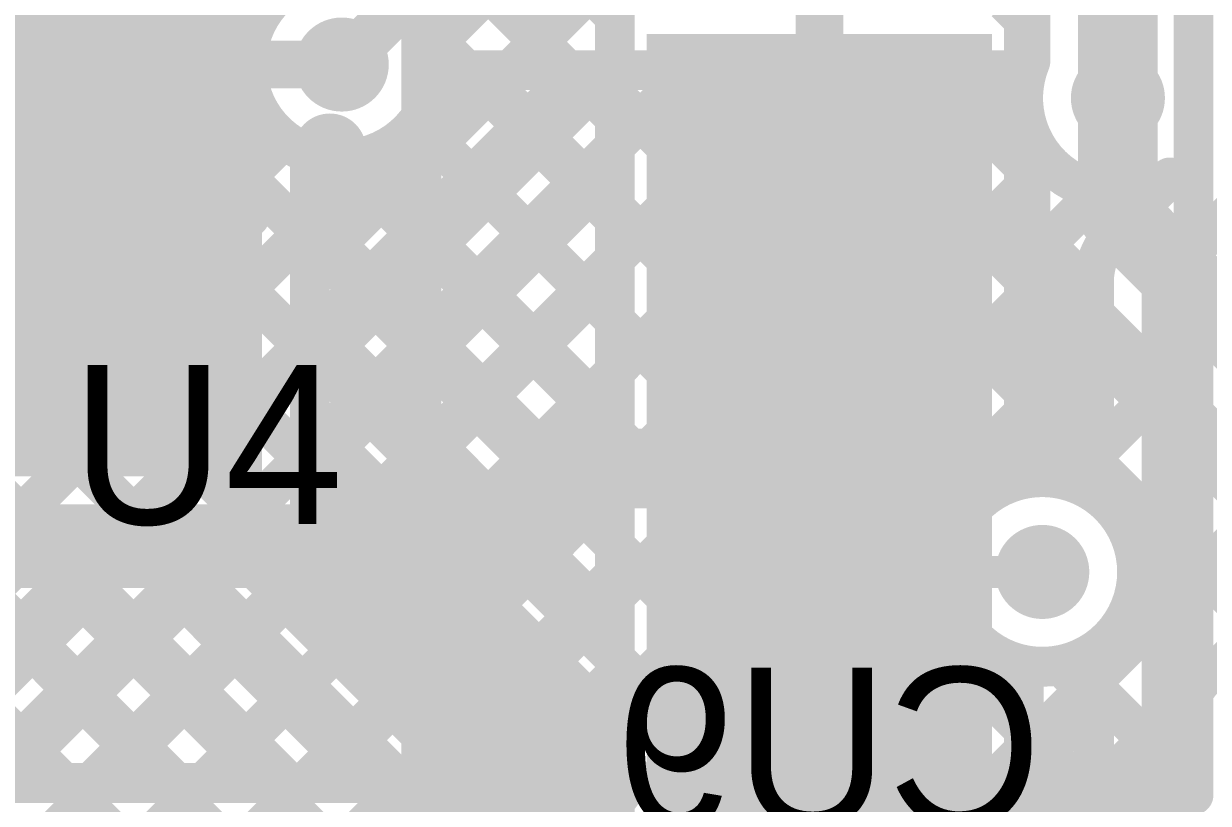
# Model space of a CAD drawing. Header units: millimetres. Extents: x 0.79 to 4.38, y 0.99 to 3.94.
# Drawn here: x 3.0271 to 3.3247, y 2.0489 to 2.2447 of the extents above; entities that cross this region are included whole.
import ezdxf

# ---------------------------------------------------------------- set-up
doc = ezdxf.new("R2010")
doc.units = ezdxf.units.MM
doc.header["$MEASUREMENT"] = 0
for name, color, linetype in [('BottomLayer', 5, 'Continuous'), ('BottomOverlay', 54, 'Continuous'), ('BottomPaste', 16, 'Continuous'), ('BottomSolder', 6, 'Continuous'), ('MultiLayer', 9, 'Continuous'), ('TopLayer', 1, 'Continuous'), ('TopOverlay', 2, 'Continuous'), ('TopPaste', 8, 'Continuous'), ('TopSolder', 216, 'Continuous'), ('ViaHoleLayer', 16, 'Continuous')]:
    doc.layers.add(name, color=color, linetype=linetype)

# ---------------------------------------------------------------- blocks, each defined once
blk = doc.blocks.new('49MD_8_000_20_20_20_A_45')
at = {"layer": 'TopLayer'}
blk.add_solid([(-0.285433, -0.0393701), (-0.0688976, -0.0393701), (-0.285433, 0.0393701), (-0.0688976, 0.0393701)], dxfattribs=at)
at = {"layer": 'TopOverlay', "const_width": 0.01}
for points in [[(-0.256, 0.1), (-0.256, 0.05)], [(-0.256, 0.1), (0.252, 0.1)], [(-0.256, -0.05), (-0.256, -0.094)], [(-0.256, -0.094), (0.252, -0.094)]]:
    blk.add_lwpolyline(points, dxfattribs=at)
at = {"layer": 'TopOverlay', "const_width": 0.005}
for points in [[(-0.2585, 0.1, 1), (-0.2535, 0.1, 1)], [(-0.2585, 0.1, 1), (-0.2535, 0.1, 1)], [(-0.2585, 0.05, 1), (-0.2535, 0.05, 1)], [(-0.2585, -0.05, 1), (-0.2535, -0.05, 1)], [(-0.2585, -0.094, 1), (-0.2535, -0.094, 1)], [(-0.2585, -0.094, 1), (-0.2535, -0.094, 1)]]:
    blk.add_lwpolyline(points, format="xyb", close=True, dxfattribs=at)
at = {"layer": 'TopPaste'}
blk.add_solid([(-0.285433, -0.0393701), (-0.0688976, -0.0393701), (-0.285433, 0.0393701), (-0.0688976, 0.0393701)], dxfattribs=at)
at = {"layer": 'TopSolder'}
blk.add_solid([(-0.289433, -0.0433701), (-0.0648976, -0.0433701), (-0.289433, 0.0433701), (-0.0648976, 0.0433701)], dxfattribs=at)
blk = doc.blocks.new('C___0201_B_73')
at = {"layer": 'BottomLayer'}
for points in [[(-0.0183069, -0.0072834), (-0.0076771, -0.0072834), (-0.0183069, 0.0072834), (-0.0076771, 0.0072834)], [(0.0076773, -0.0072834), (0.0183071, -0.0072834), (0.0076773, 0.0072834), (0.0183071, 0.0072834)]]:
    blk.add_solid(points, dxfattribs=at)
at = {"layer": 'BottomOverlay', "const_width": 0.01}
for points in [[(-0.025, -0.014), (-0.025, 0.014)], [(0.025, 0.014), (-0.025, 0.014)], [(0.025, -0.014), (0.025, 0.014)], [(0.025, -0.014), (-0.025, -0.014)]]:
    blk.add_lwpolyline(points, dxfattribs=at)
at = {"layer": 'BottomOverlay', "const_width": 0.005}
for points in [[(-0.0275, 0.014, 1), (-0.0225, 0.014, 1)], [(-0.0275, 0.014, 1), (-0.0225, 0.014, 1)], [(0.0225, 0.014, 1), (0.0275, 0.014, 1)], [(0.0225, 0.014, 1), (0.0275, 0.014, 1)], [(-0.0275, -0.014, 1), (-0.0225, -0.014, 1)], [(-0.0275, -0.014, 1), (-0.0225, -0.014, 1)], [(0.0225, -0.014, 1), (0.0275, -0.014, 1)], [(0.0225, -0.014, 1), (0.0275, -0.014, 1)]]:
    blk.add_lwpolyline(points, format="xyb", close=True, dxfattribs=at)
at = {"layer": 'BottomPaste'}
for points in [[(-0.0183069, -0.0072834), (-0.0076771, -0.0072834), (-0.0183069, 0.0072834), (-0.0076771, 0.0072834)], [(0.0076773, -0.0072834), (0.0183071, -0.0072834), (0.0076773, 0.0072834), (0.0183071, 0.0072834)]]:
    blk.add_solid(points, dxfattribs=at)
at = {"layer": 'BottomSolder'}
for points in [[(-0.0223069, -0.0112834), (-0.0036771, -0.0112834), (-0.0223069, 0.0112834), (-0.0036771, 0.0112834)], [(0.0036773, -0.0112834), (0.0223071, -0.0112834), (0.0036773, 0.0112834), (0.0223071, 0.0112834)]]:
    blk.add_solid(points, dxfattribs=at)
blk = doc.blocks.new('C__0603_B_77')
at = {"layer": 'BottomLayer'}
for points in [[(-0.045, 0.0175), (-0.045, -0.0175), (-0.015, 0.0175), (-0.015, -0.0175)], [(0.015, 0.0175), (0.015, -0.0175), (0.045, 0.0175), (0.045, -0.0175)]]:
    blk.add_solid(points, dxfattribs=at)
at = {"layer": 'BottomOverlay', "const_width": 0.01}
for points in [[(0.052, 0.024), (-0.052, 0.024)], [(-0.052, -0.024), (-0.052, 0.024)], [(0.052, -0.024), (0.052, 0.024)], [(0.052, -0.024), (-0.052, -0.024)]]:
    blk.add_lwpolyline(points, dxfattribs=at)
at = {"layer": 'BottomOverlay', "const_width": 0.005}
for points in [[(-0.0545, 0.024, 1), (-0.0495, 0.024, 1)], [(-0.0545, 0.024, 1), (-0.0495, 0.024, 1)], [(0.0495, 0.024, 1), (0.0545, 0.024, 1)], [(0.0495, 0.024, 1), (0.0545, 0.024, 1)], [(-0.0545, -0.024, 1), (-0.0495, -0.024, 1)], [(-0.0545, -0.024, 1), (-0.0495, -0.024, 1)], [(0.0495, -0.024, 1), (0.0545, -0.024, 1)], [(0.0495, -0.024, 1), (0.0545, -0.024, 1)]]:
    blk.add_lwpolyline(points, format="xyb", close=True, dxfattribs=at)
at = {"layer": 'BottomPaste'}
for points in [[(-0.045, 0.0175), (-0.045, -0.0175), (-0.015, 0.0175), (-0.015, -0.0175)], [(0.015, 0.0175), (0.015, -0.0175), (0.045, 0.0175), (0.045, -0.0175)]]:
    blk.add_solid(points, dxfattribs=at)
at = {"layer": 'BottomSolder'}
for points in [[(-0.049, 0.0215), (-0.049, -0.0215), (-0.011, 0.0215), (-0.011, -0.0215)], [(0.011, 0.0215), (0.011, -0.0215), (0.049, 0.0215), (0.049, -0.0215)]]:
    blk.add_solid(points, dxfattribs=at)
blk = doc.blocks.new('C__0402_B_78')
at = {"layer": 'BottomLayer'}
for points in [[(-0.0275, 0.0125), (-0.0275, -0.0125), (-0.0095, 0.0125), (-0.0095, -0.0125)], [(0.0095, 0.0125), (0.0095, -0.0125), (0.0275, 0.0125), (0.0275, -0.0125)]]:
    blk.add_solid(points, dxfattribs=at)
at = {"layer": 'BottomOverlay', "const_width": 0.01}
for points in [[(-0.034, 0.019), (-0.034, -0.0185)], [(-0.034, 0.019), (0.034, 0.019)], [(0.034, 0.019), (0.034, -0.0185)], [(-0.034, -0.0185), (0.034, -0.0185)]]:
    blk.add_lwpolyline(points, dxfattribs=at)
at = {"layer": 'BottomOverlay', "const_width": 0.005}
for points in [[(-0.0365, 0.019, 1), (-0.0315, 0.019, 1)], [(-0.0365, 0.019, 1), (-0.0315, 0.019, 1)], [(0.0315, 0.019, 1), (0.0365, 0.019, 1)], [(0.0315, 0.019, 1), (0.0365, 0.019, 1)], [(-0.0365, -0.0185, 1), (-0.0315, -0.0185, 1)], [(-0.0365, -0.0185, 1), (-0.0315, -0.0185, 1)], [(0.0315, -0.0185, 1), (0.0365, -0.0185, 1)], [(0.0315, -0.0185, 1), (0.0365, -0.0185, 1)]]:
    blk.add_lwpolyline(points, format="xyb", close=True, dxfattribs=at)
at = {"layer": 'BottomPaste'}
for points in [[(-0.0275, 0.0125), (-0.0275, -0.0125), (-0.0095, 0.0125), (-0.0095, -0.0125)], [(0.0095, 0.0125), (0.0095, -0.0125), (0.0275, 0.0125), (0.0275, -0.0125)]]:
    blk.add_solid(points, dxfattribs=at)
at = {"layer": 'BottomSolder'}
for points in [[(-0.0315, 0.0165), (-0.0315, -0.0165), (-0.0055, 0.0165), (-0.0055, -0.0165)], [(0.0055, 0.0165), (0.0055, -0.0165), (0.0315, 0.0165), (0.0315, -0.0165)]]:
    blk.add_solid(points, dxfattribs=at)
blk = doc.blocks.new('STM32F070CBT6TR_258')
at = {"layer": 'TopLayer'}
for points in [[(-0.1397638, 0.1023622), (-0.1397638, 0.1141732), (-0.1909448, 0.1023622), (-0.1909448, 0.1141732)], [(-0.1397638, 0.0826772), (-0.1397638, 0.0944882), (-0.1909448, 0.0826772), (-0.1909448, 0.0944882)]]:
    blk.add_solid(points, dxfattribs=at)
at = {"layer": 'TopOverlay', "const_width": 0.01}
blk.add_lwpolyline([(-0.1250001, 0.1649999), (-0.1650001, 0.1249999)], dxfattribs=at)
at = {"layer": 'TopOverlay'}
for points, const_width in [([(-0.1675001, 0.1249999, 1), (-0.1625001, 0.1249999, 1)], 0.005), ([(-0.205877, 0.1099999, 1), (-0.2141232, 0.1099999, 1)], 0.01), ([(-0.2166232, 0.1099999, 1), (-0.2116232, 0.1099999, 1)], 0.005), ([(-0.208377, 0.1099999, 1), (-0.203377, 0.1099999, 1)], 0.005)]:
    blk.add_lwpolyline(points, format="xyb", close=True, dxfattribs=dict(at, const_width=const_width))
at = {"layer": 'TopPaste'}
for points in [[(-0.1397638, 0.1023622), (-0.1397638, 0.1141732), (-0.1909448, 0.1023622), (-0.1909448, 0.1141732)], [(-0.1397638, 0.0826772), (-0.1397638, 0.0944882), (-0.1909448, 0.0826772), (-0.1909448, 0.0944882)]]:
    blk.add_solid(points, dxfattribs=at)
at = {"layer": 'TopSolder'}
for points in [[(-0.1357638, 0.0983622), (-0.1357638, 0.1181732), (-0.1949448, 0.0983622), (-0.1949448, 0.1181732)], [(-0.1357638, 0.0786772), (-0.1357638, 0.0984882), (-0.1949448, 0.0786772), (-0.1949448, 0.0984882)], [(-0.1357638, 0.0589921), (-0.1357638, 0.0788031), (-0.1949448, 0.0589921), (-0.1949448, 0.0788031)]]:
    blk.add_solid(points, dxfattribs=at)

msp = doc.modelspace()

# ---------------------------------------------------------------- linework, layer by layer
at = {"layer": 'BottomLayer'}
for points, const_width in [([(2.8705221, 2.41864), (3.0501621, 2.239)], 0.01), ([(2.9005916, 2.4168548), (3.079344, 2.2381024)], 0.01), ([(3.0335, 2.2415396), (3.093, 2.3010396)], 0.01), ([(3.0591617, 2.238917), (3.1012645, 2.2810198)], 0.01), ([(3.107, 2.2344173), (3.1235827, 2.251)], 0.012), ([(3.0335, 2.239), (3.0335, 2.25)], 0.01), ([(3.0335, 2.239), (3.0572519, 2.239)], 0.01), ([(3.0634719, 2.2381024), (3.0834759, 2.2381024)], 0.01), ([(3.079344, 2.2381024), (3.0831895, 2.2342569)], 0.01), ([(3.0004188, 2.0670369), (3.1663819, 2.233)], 0.01), ([(3.0156662, 2.054), (3.1946662, 2.233)], 0.01), ([(3.0439505, 2.054), (3.2229505, 2.233)], 0.01), ([(3.0722348, 2.054), (3.2512348, 2.233)], 0.01), ([(3.1005191, 2.054), (3.2791232, 2.2326041)], 0.01), ([(3.1276366, 2.222539), (3.1380976, 2.233)], 0.01), ([(3.1310385, 2.233), (3.2792412, 2.233)], 0.01), ([(3.1410116, 2.233), (3.2510117, 2.1229999)], 0.01), ([(3.1692959, 2.233), (3.2734736, 2.1288223)], 0.01), ([(3.1975802, 2.233), (3.3428404, 2.0877398)], 0.01), ([(3.2258645, 2.233), (3.3723645, 2.0865)], 0.01), ([(3.2541488, 2.233), (3.28, 2.2071488)], 0.01), ([(3.302, 2.197), (3.302, 2.226)], 0.02), ([(3.0838543, 2.1961024), (3.0838543, 2.228828)], 0.01), ([(3.0010827, 2.217), (3.0572519, 2.217)], 0.02), ([(3.1258534, 2.2198739), (3.2214124, 2.1243149)], 0.01), ([(3.0572519, 2.215), (3.0593543, 2.2171024)], 0.012), ([(3.0838543, 2.207041), (3.0924118, 2.2155985)], 0.01), ([(3.28, 2.197), (3.28, 2.2168916)], 0.01), ([(2.9862767, 2.0811791), (3.1188783, 2.2137807)], 0.01), ([(2.881172, 2.21), (3.037172, 2.054)], 0.01), ([(3.1068396, 2.2106068), (3.2077165, 2.1097299)], 0.01), ([(3.0838543, 2.2053078), (3.2351621, 2.054)], 0.01), ([(3.1288034, 2.054), (3.28, 2.2051966)], 0.01), ([(3.302, 2.197), (3.4115, 2.0875)], 0.02), ([(3.0220827, 2.1452694), (3.0729157, 2.1961024)], 0.01), ([(3.0230827, 2.1745537), (3.043529, 2.195)], 0.01), ([(3.0230827, 2.1576457), (3.0230827, 2.195)], 0.01), ([(3.0230827, 2.195), (3.0572519, 2.195)], 0.01), ([(3.0375935, 2.195), (3.1785935, 2.054)], 0.01), ([(3.0641287, 2.1961024), (3.0838543, 2.1961024)], 0.01), ([(3.0647754, 2.1961024), (3.2068778, 2.054)], 0.01), ([(3.0230827, 2.1812265), (3.1503092, 2.054)], 0.01), ([(3.2274026, 2.1243149), (3.2855169, 2.1824292)], 0.01), ([(3.2864828, 2.1814046), (3.3813874, 2.0865)], 0.01), ([(3.2543719, 2.1229999), (3.2996297, 2.1682577)], 0.01), ([(3.0226618, 2.1533631), (3.1220249, 2.054)], 0.01), ([(3.289549, 2.1298927), (3.3137718, 2.1541155)], 0.01), ([(3.148, 2.113), (3.1679841, 2.1329841)], 0.02), ([(3.1679841, 2.1329841), (3.227, 2.1329841)], 0.02), ([(3.3047132, 2.1167726), (3.327914, 2.1399734)], 0.01), ([(2.9863106, 2.1331457), (3.0654563, 2.054)], 0.01), ([(3.0145949, 2.1331457), (3.0937406, 2.054)], 0.01), ([(3.2077165, 2.1243149), (3.2462835, 2.1243149)], 0.01), ([(3.2077165, 2.0896849), (3.2077165, 2.1243149)], 0.01), ([(3.2462835, 2.1229999), (3.2653657, 2.1229999)], 0.01), ([(3.2702249, 2.054), (3.3420561, 2.1258312)], 0.01), ([(2.9825827, 2.113), (3.148, 2.113)], 0.02), ([(3.3291783, 2.0846691), (3.3561983, 2.1116891)], 0.01), ([(3.227, 2.1069999), (3.2829999, 2.1069999)], 0.008), ([(3.2829999, 2.1069999), (3.283, 2.107)], 0.008), ([(3.1570877, 2.054), (3.2077165, 2.1046288)], 0.01), ([(3.3048223, 2.0974736), (3.3228654, 2.0794305)], 0.01), ([(3.2136563, 2.054), (3.2506562, 2.0909999)], 0.01), ([(3.2462835, 2.0909999), (3.2653659, 2.0909999)], 0.01), ([(3.2547274, 2.0909999), (3.2917273, 2.054)], 0.01), ([(3.185372, 2.054), (3.2210569, 2.0896849)], 0.01), ([(3.2077165, 2.0896849), (3.2462835, 2.0896849)], 0.01), ([(3.2277615, 2.0896849), (3.2634464, 2.054)], 0.01), ([(3.2419406, 2.054), (3.2732274, 2.0852868)], 0.01), ([(3.2898239, 2.0841877), (3.318917, 2.0550946)], 0.01), ([(3.2985092, 2.054), (3.3203309, 2.0758217)], 0.01), ([(3.0134558, 2.054), (3.3193907, 2.054)], 0.01)]:
    msp.add_lwpolyline(points, dxfattribs=dict(at, const_width=const_width))
at = {"layer": 'BottomLayer', "const_width": 0.01}
for points in [[(3.0834759, 2.2381024, -0.3491581045279295), (3.105294, 2.2581671)], [(3.0572519, 2.239, -0.07178226015913637), (3.0634719, 2.2381024)], [(3.0838543, 2.228828, -0.09839982159096498), (3.0834759, 2.2381024)], [(3.1307498, 2.2327113, -0.856462977289927), (3.0838543, 2.228828)], [(3.28, 2.2168916, -0.1744696159970897), (3.2792412, 2.233)], [(3.0641287, 2.1961024, -0.07964517133935312), (3.0572519, 2.195)], [(3.2864437, 2.1814437, -0.198912367379658), (3.28, 2.197)], [(3.2864828, 2.1814046, -0.199565992872106), (3.28, 2.197)], [(3.0230827, 2.1576457, -0.07581105640880001), (3.0220827, 2.1510883)], [(3.2653657, 2.1229999, -0.6858809395016053), (3.306811, 2.107)], [(3.306811, 2.107, -0.6858767702371923), (3.2653659, 2.0909999)], [(3.3193907, 2.054, -0.7433359502914554), (3.3535, 2.0842661)]]:
    msp.add_lwpolyline(points, format="xyb", dxfattribs=at)
at = {"layer": 'BottomLayer'}
for points, const_width in [([(3.031, 2.2415396, 1), (3.036, 2.2415396, 1)], 0.005), ([(3.1010945, 2.2344173, 1), (3.1129055, 2.2344173, 1)], 0.011811), ([(3.031, 2.239, 1), (3.036, 2.239, 1)], 0.005), ([(3.031, 2.239, 1), (3.036, 2.239, 1)], 0.005), ([(3.0476621, 2.239, 1), (3.0526621, 2.239, 1)], 0.005), ([(3.0547519, 2.239, 1), (3.0597519, 2.239, 1)], 0.005), ([(3.0547519, 2.239, 1), (3.0597519, 2.239, 1)], 0.005), ([(3.0566617, 2.238917, 1), (3.0616617, 2.238917, 1)], 0.005), ([(3.0609719, 2.2381024, 1), (3.0659719, 2.2381024, 1)], 0.005), ([(3.0609719, 2.2381024, 1), (3.0659719, 2.2381024, 1)], 0.005), ([(3.076844, 2.2381024, 1), (3.081844, 2.2381024, 1)], 0.005), ([(3.076844, 2.2381024, 1), (3.081844, 2.2381024, 1)], 0.005), ([(3.0809759, 2.2381024, 1), (3.0859759, 2.2381024, 1)], 0.005), ([(3.0809759, 2.2381024, 1), (3.0859759, 2.2381024, 1)], 0.005), ([(3.0809759, 2.2381024, 1), (3.0859759, 2.2381024, 1)], 0.005), ([(3.0806895, 2.2342569, 1), (3.0856895, 2.2342569, 1)], 0.005), ([(3.104, 2.2344173, 1), (3.11, 2.2344173, 1)], 0.006), ([(3.1282498, 2.2327113, 1), (3.1332498, 2.2327113, 1)], 0.005), ([(3.1285385, 2.233, 1), (3.1335385, 2.233, 1)], 0.005), ([(3.1355976, 2.233, 1), (3.1405976, 2.233, 1)], 0.005), ([(3.1385116, 2.233, 1), (3.1435116, 2.233, 1)], 0.005), ([(3.1638819, 2.233, 1), (3.1688819, 2.233, 1)], 0.005), ([(3.1667959, 2.233, 1), (3.1717959, 2.233, 1)], 0.005), ([(3.1921662, 2.233, 1), (3.1971662, 2.233, 1)], 0.005), ([(3.1950802, 2.233, 1), (3.2000802, 2.233, 1)], 0.005), ([(3.2204505, 2.233, 1), (3.2254505, 2.233, 1)], 0.005), ([(3.2233645, 2.233, 1), (3.2283645, 2.233, 1)], 0.005), ([(3.2487348, 2.233, 1), (3.2537348, 2.233, 1)], 0.005), ([(3.2516488, 2.233, 1), (3.2566488, 2.233, 1)], 0.005), ([(3.2766232, 2.2326041, 1), (3.2816232, 2.2326041, 1)], 0.005), ([(3.2767412, 2.233, 1), (3.2817412, 2.233, 1)], 0.005), ([(3.2767412, 2.233, 1), (3.2817412, 2.233, 1)], 0.005), ([(3.2960945, 2.226, 1), (3.3079055, 2.226, 1)], 0.011811), ([(3.297, 2.226, 1), (3.307, 2.226, 1)], 0.01), ([(3.0813543, 2.228828, 1), (3.0863543, 2.228828, 1)], 0.005), ([(3.0813543, 2.228828, 1), (3.0863543, 2.228828, 1)], 0.005), ([(3.0813543, 2.228828, 1), (3.0863543, 2.228828, 1)], 0.005), ([(3.0522519, 2.217, 1), (3.0622519, 2.217, 1)], 0.01), ([(3.1251366, 2.222539, 1), (3.1301366, 2.222539, 1)], 0.005), ([(3.1233534, 2.2198739, 1), (3.1283534, 2.2198739, 1)], 0.005), ([(3.0542519, 2.215, 1), (3.0602519, 2.215, 1)], 0.006), ([(3.0563543, 2.2171024, 1), (3.0623543, 2.2171024, 1)], 0.006), ([(3.0899118, 2.2155985, 1), (3.0949118, 2.2155985, 1)], 0.005), ([(3.2775, 2.2168916, 1), (3.2825, 2.2168916, 1)], 0.005), ([(3.2775, 2.2168916, 1), (3.2825, 2.2168916, 1)], 0.005), ([(3.1163783, 2.2137807, 1), (3.1213783, 2.2137807, 1)], 0.005), ([(3.1043396, 2.2106068, 1), (3.1093396, 2.2106068, 1)], 0.005), ([(3.0813543, 2.207041, 1), (3.0863543, 2.207041, 1)], 0.005), ([(3.2775, 2.2071488, 1), (3.2825, 2.2071488, 1)], 0.005), ([(3.0813543, 2.2053078, 1), (3.0863543, 2.2053078, 1)], 0.005), ([(3.2775, 2.2051966, 1), (3.2825, 2.2051966, 1)], 0.005), ([(3.297, 2.197, 1), (3.307, 2.197, 1)], 0.01), ([(3.297, 2.197, 1), (3.307, 2.197, 1)], 0.01), ([(3.0205827, 2.195, 1), (3.0255827, 2.195, 1)], 0.005), ([(3.0205827, 2.195, 1), (3.0255827, 2.195, 1)], 0.005), ([(3.0350935, 2.195, 1), (3.0400935, 2.195, 1)], 0.005), ([(3.041029, 2.195, 1), (3.046029, 2.195, 1)], 0.005), ([(3.0547519, 2.195, 1), (3.0597519, 2.195, 1)], 0.005), ([(3.0547519, 2.195, 1), (3.0597519, 2.195, 1)], 0.005), ([(3.0616287, 2.1961024, 1), (3.0666287, 2.1961024, 1)], 0.005), ([(3.0616287, 2.1961024, 1), (3.0666287, 2.1961024, 1)], 0.005), ([(3.0622754, 2.1961024, 1), (3.0672754, 2.1961024, 1)], 0.005), ([(3.0704157, 2.1961024, 1), (3.0754157, 2.1961024, 1)], 0.005), ([(3.0813543, 2.1961024, 1), (3.0863543, 2.1961024, 1)], 0.005), ([(3.0813543, 2.1961024, 1), (3.0863543, 2.1961024, 1)], 0.005), ([(3.2775, 2.197, 1), (3.2825, 2.197, 1)], 0.005), ([(3.2775, 2.197, 1), (3.2825, 2.197, 1)], 0.005), ([(3.2775, 2.197, 1), (3.2825, 2.197, 1)], 0.005), ([(3.0205827, 2.1812265, 1), (3.0255827, 2.1812265, 1)], 0.005), ([(3.2830169, 2.1824292, 1), (3.2880169, 2.1824292, 1)], 0.005), ([(3.2839437, 2.1814437, 1), (3.2889437, 2.1814437, 1)], 0.005), ([(3.2839828, 2.1814046, 1), (3.2889828, 2.1814046, 1)], 0.005), ([(3.2839828, 2.1814046, 1), (3.2889828, 2.1814046, 1)], 0.005), ([(3.0205827, 2.1745537, 1), (3.0255827, 2.1745537, 1)], 0.005), ([(3.2971297, 2.1682577, 1), (3.3021297, 2.1682577, 1)], 0.005), ([(3.0205827, 2.1576457, 1), (3.0255827, 2.1576457, 1)], 0.005), ([(3.0205827, 2.1576457, 1), (3.0255827, 2.1576457, 1)], 0.005), ([(3.0201618, 2.1533631, 1), (3.0251618, 2.1533631, 1)], 0.005), ([(3.3112718, 2.1541155, 1), (3.3162718, 2.1541155, 1)], 0.005), ([(3.1629841, 2.1329841, 1), (3.1729841, 2.1329841, 1)], 0.01), ([(3.1629841, 2.1329841, 1), (3.1729841, 2.1329841, 1)], 0.01), ([(3.222, 2.1329841, 1), (3.232, 2.1329841, 1)], 0.01), ([(3.325414, 2.1399734, 1), (3.330414, 2.1399734, 1)], 0.005), ([(3.287049, 2.1298927, 1), (3.292049, 2.1298927, 1)], 0.005), ([(3.2709736, 2.1288223, 1), (3.2759736, 2.1288223, 1)], 0.005), ([(3.2052165, 2.1243149, 1), (3.2102165, 2.1243149, 1)], 0.005), ([(3.2052165, 2.1243149, 1), (3.2102165, 2.1243149, 1)], 0.005), ([(3.2189124, 2.1243149, 1), (3.2239124, 2.1243149, 1)], 0.005), ([(3.2249026, 2.1243149, 1), (3.2299026, 2.1243149, 1)], 0.005), ([(3.2437835, 2.1243149, 1), (3.2487835, 2.1243149, 1)], 0.005), ([(3.2437835, 2.1229999, 1), (3.2487835, 2.1229999, 1)], 0.005), ([(3.2485117, 2.1229999, 1), (3.2535117, 2.1229999, 1)], 0.005), ([(3.2518719, 2.1229999, 1), (3.2568719, 2.1229999, 1)], 0.005), ([(3.2628657, 2.1229999, 1), (3.2678657, 2.1229999, 1)], 0.005), ([(3.2628657, 2.1229999, 1), (3.2678657, 2.1229999, 1)], 0.005), ([(3.143, 2.113, 1), (3.153, 2.113, 1)], 0.01), ([(3.143, 2.113, 1), (3.153, 2.113, 1)], 0.01), ([(3.3022132, 2.1167726, 1), (3.3072132, 2.1167726, 1)], 0.005), ([(3.2770945, 2.107, 1), (3.2889055, 2.107, 1)], 0.011811), ([(3.2052165, 2.1097299, 1), (3.2102165, 2.1097299, 1)], 0.005), ([(3.225, 2.1069999, 1), (3.229, 2.1069999, 1)], 0.004), ([(3.2809999, 2.1069999, 1), (3.2849999, 2.1069999, 1)], 0.004), ([(3.2809999, 2.1069999, 1), (3.2849999, 2.1069999, 1)], 0.004), ([(3.281, 2.107, 1), (3.285, 2.107, 1)], 0.004), ([(3.304311, 2.107, 1), (3.309311, 2.107, 1)], 0.005), ([(3.304311, 2.107, 1), (3.309311, 2.107, 1)], 0.005), ([(3.2052165, 2.1046288, 1), (3.2102165, 2.1046288, 1)], 0.005), ([(3.3023223, 2.0974736, 1), (3.3073223, 2.0974736, 1)], 0.005), ([(3.2437835, 2.0909999, 1), (3.2487835, 2.0909999, 1)], 0.005), ([(3.2481562, 2.0909999, 1), (3.2531562, 2.0909999, 1)], 0.005), ([(3.2522274, 2.0909999, 1), (3.2572274, 2.0909999, 1)], 0.005), ([(3.2628659, 2.0909999, 1), (3.2678659, 2.0909999, 1)], 0.005), ([(3.2628659, 2.0909999, 1), (3.2678659, 2.0909999, 1)], 0.005), ([(3.2052165, 2.0896849, 1), (3.2102165, 2.0896849, 1)], 0.005), ([(3.2052165, 2.0896849, 1), (3.2102165, 2.0896849, 1)], 0.005), ([(3.2185569, 2.0896849, 1), (3.2235569, 2.0896849, 1)], 0.005), ([(3.2252615, 2.0896849, 1), (3.2302615, 2.0896849, 1)], 0.005), ([(3.2437835, 2.0896849, 1), (3.2487835, 2.0896849, 1)], 0.005), ([(3.2707274, 2.0852868, 1), (3.2757274, 2.0852868, 1)], 0.005), ([(3.3266783, 2.0846691, 1), (3.3316783, 2.0846691, 1)], 0.005), ([(3.2873239, 2.0841877, 1), (3.2923239, 2.0841877, 1)], 0.005), ([(3.3203654, 2.0794305, 1), (3.3253654, 2.0794305, 1)], 0.005), ([(3.3178309, 2.0758217, 1), (3.3228309, 2.0758217, 1)], 0.005), ([(3.316417, 2.0550946, 1), (3.321417, 2.0550946, 1)], 0.005), ([(3.034672, 2.054, 1), (3.039672, 2.054, 1)], 0.005), ([(3.0414505, 2.054, 1), (3.0464505, 2.054, 1)], 0.005), ([(3.0629563, 2.054, 1), (3.0679563, 2.054, 1)], 0.005), ([(3.0697348, 2.054, 1), (3.0747348, 2.054, 1)], 0.005), ([(3.0912406, 2.054, 1), (3.0962406, 2.054, 1)], 0.005), ([(3.0980191, 2.054, 1), (3.1030191, 2.054, 1)], 0.005), ([(3.1195249, 2.054, 1), (3.1245249, 2.054, 1)], 0.005), ([(3.1263034, 2.054, 1), (3.1313034, 2.054, 1)], 0.005), ([(3.1478092, 2.054, 1), (3.1528092, 2.054, 1)], 0.005), ([(3.1545877, 2.054, 1), (3.1595877, 2.054, 1)], 0.005), ([(3.1760935, 2.054, 1), (3.1810935, 2.054, 1)], 0.005), ([(3.182872, 2.054, 1), (3.187872, 2.054, 1)], 0.005), ([(3.2043778, 2.054, 1), (3.2093778, 2.054, 1)], 0.005), ([(3.2111563, 2.054, 1), (3.2161563, 2.054, 1)], 0.005), ([(3.2326621, 2.054, 1), (3.2376621, 2.054, 1)], 0.005), ([(3.2394406, 2.054, 1), (3.2444406, 2.054, 1)], 0.005), ([(3.2609464, 2.054, 1), (3.2659464, 2.054, 1)], 0.005), ([(3.2677249, 2.054, 1), (3.2727249, 2.054, 1)], 0.005), ([(3.2892273, 2.054, 1), (3.2942273, 2.054, 1)], 0.005), ([(3.2960092, 2.054, 1), (3.3010092, 2.054, 1)], 0.005), ([(3.3168907, 2.054, 1), (3.3218907, 2.054, 1)], 0.005), ([(3.3168907, 2.054, 1), (3.3218907, 2.054, 1)], 0.005)]:
    msp.add_lwpolyline(points, format="xyb", close=True, dxfattribs=dict(at, const_width=const_width))
at = {"layer": 'MultiLayer', "const_width": 0.011811}
for points in [[(3.1010945, 2.2344173, 1), (3.1129055, 2.2344173, 1)], [(3.2960945, 2.226, 1), (3.3079055, 2.226, 1)], [(3.2770945, 2.107, 1), (3.2889055, 2.107, 1)]]:
    msp.add_lwpolyline(points, format="xyb", close=True, dxfattribs=at)
at = {"layer": 'TopLayer'}
for points, const_width in [([(3.302, 2.226), (3.302, 2.374)], 0.02), ([(3.28, 2.2351084), (3.28, 2.3648916)], 0.01), ([(3.1211664, 2.2754725), (3.1756299, 2.221009)], 0.01), ([(3.130296, 2.239343), (3.1664255, 2.2754725)], 0.01), ([(3.1466222, 2.2754725), (3.1756299, 2.2464648)], 0.01), ([(3.099, 2.1825912), (3.1909765, 2.2745677)], 0.01), ([(3.227, 2.1199921), (3.227, 2.264)], 0.012), ([(3.1756299, 2.009567), (3.1756299, 2.2501024)], 0.01), ([(3.2738155, 2.2501024), (3.2783701, 2.2455478)], 0.01), ([(3.2783701, 2.2289311), (3.2783701, 2.2501024)], 0.01), ([(3.1297557, 2.2414274), (3.1756299, 2.1955532)], 0.01), ([(3.005, 2.232), (3.019, 2.218)], 0.02), ([(3.0593543, 2.2344173), (3.107, 2.2344173)], 0.012), ([(3.099, 2.1571354), (3.1756299, 2.2337653)], 0.01), ([(3.019, 2.2028976), (3.019, 2.218)], 0.02), ([(3.2783701, 2.1303565), (3.2783701, 2.2230689)], 0.01), ([(3.125851, 2.2198706), (3.1756299, 2.1700917)], 0.01), ([(3.1258534, 2.2198739), (3.1756299, 2.1700974)], 0.01), ([(3.2783701, 2.2092265), (3.2820876, 2.212944)], 0.01), ([(3.099, 2.119), (3.099, 2.2119904)], 0.01), ([(3.099, 2.208047), (3.1020743, 2.2111213)], 0.01), ([(3.1095252, 2.2107406), (3.1756299, 2.1446359)], 0.01), ([(3.099, 2.1316796), (3.1756299, 2.2083095)], 0.01), ([(3.3009984, 2.19204), (3.315027, 2.2060686)], 0.01), ([(3.2783701, 2.1837707), (3.2972641, 2.2026647)], 0.01), ([(3.2953156, 2.2031465), (3.3037103, 2.1947519)], 0.01), ([(3.313, 2.18), (3.334, 2.201)], 0.01), ([(3.099, 2.19581), (3.1756299, 2.1191801)], 0.01), ([(3.2783701, 2.1946362), (3.296, 2.1770063)], 0.01), ([(2.9617762, 1.969), (3.1756299, 2.1828537)], 0.01), ([(3.296, 2.126949), (3.296, 2.18)], 0.01), ([(3.313, 2.005), (3.313, 2.18)], 0.01), ([(3.2783701, 2.1583149), (3.296, 2.1759448)], 0.01), ([(3.099, 2.1703542), (3.1756299, 2.0937243)], 0.01), ([(3.2783701, 2.1691804), (3.296, 2.1515505)], 0.01), ([(2.987232, 1.969), (3.1756299, 2.1573979)], 0.01), ([(3.2783701, 2.1328591), (3.296, 2.150489)], 0.01), ([(3.099, 2.1448984), (3.1756299, 2.0682685)], 0.01), ([(3.2783701, 2.1437246), (3.2939518, 2.1281429)], 0.01), ([(3.0126878, 1.969), (3.1756299, 2.1319421)], 0.01), ([(2.9711085, 2.1200551), (3.1221636, 1.969)], 0.01), ([(2.9108646, 1.969), (3.0608646, 2.119)], 0.01), ([(2.9182868, 2.001878), (3.0354088, 2.119)], 0.01), ([(2.9363204, 1.969), (3.0863204, 2.119)], 0.01), ([(2.987, 2.119), (3.099, 2.119)], 0.01), ([(2.9976194, 2.119), (3.1476194, 1.969)], 0.01), ([(3.0230752, 2.119), (3.1730752, 1.969)], 0.01), ([(3.048531, 2.119), (3.198531, 1.969)], 0.01), ([(3.0739868, 2.119), (3.1756299, 2.0173569)], 0.01), ([(3.099, 2.1194426), (3.1756299, 2.0428127)], 0.01), ([(3.227, 2.1199921), (3.2399921, 2.107)], 0.008), ([(3.0381436, 1.969), (3.1756299, 2.1064863)], 0.01), ([(3.2399921, 2.107), (3.283, 2.107)], 0.008), ([(3.296, 2.0216722), (3.296, 2.087051)], 0.01), ([(3.2783701, 2.009567), (3.2783701, 2.0836435)], 0.01), ([(3.2875545, 2.0836286), (3.296, 2.0751831)], 0.01), ([(3.0635994, 1.969), (3.1756299, 2.0810305)], 0.01), ([(3.2783701, 2.0564917), (3.296, 2.0741216)], 0.01), ([(3.2783701, 2.0673572), (3.296, 2.0497273)], 0.01), ([(3.2783701, 2.0673515), (3.296, 2.0497216)], 0.01), ([(3.0890552, 1.969), (3.1756299, 2.0555747)], 0.01), ([(3.2783701, 2.0310359), (3.296, 2.0486658)], 0.01)]:
    msp.add_lwpolyline(points, dxfattribs=dict(at, const_width=const_width))
at = {"layer": 'TopLayer', "const_width": 0.01}
for points in [[(3.0969449, 2.2560011, -0.548500288468524), (3.130811, 2.2344173)], [(3.130811, 2.2344173, -0.5185284286320166), (3.099, 2.2119904)], [(3.2783701, 2.2289311, -0.06738192755018506), (3.28, 2.2351084)], [(3.315027, 2.2060686, -0.5548635356992931), (3.2783701, 2.2230689)], [(3.296, 2.18, -0.1993267855441598), (3.3009984, 2.19204)], [(3.296, 2.18, -0.198912367379658), (3.3009792, 2.1920208)], [(3.2783701, 2.1303565, -0.1957524411679019), (3.296, 2.126949)], [(3.296, 2.087051, -0.195752441167902), (3.2783701, 2.0836435)]]:
    msp.add_lwpolyline(points, format="xyb", dxfattribs=at)
at = {"layer": 'TopLayer'}
for points, const_width in [([(3.1731299, 2.2464648, 1), (3.1781299, 2.2464648, 1)], 0.005), ([(3.2758701, 2.2455478, 1), (3.2808701, 2.2455478, 1)], 0.005), ([(3.1010945, 2.2344173, 1), (3.1129055, 2.2344173, 1)], 0.011811), ([(3.1272557, 2.2414274, 1), (3.1322557, 2.2414274, 1)], 0.005), ([(3.127796, 2.239343, 1), (3.132796, 2.239343, 1)], 0.005), ([(3.0563543, 2.2344173, 1), (3.0623543, 2.2344173, 1)], 0.006), ([(3.104, 2.2344173, 1), (3.11, 2.2344173, 1)], 0.006), ([(3.128311, 2.2344173, 1), (3.133311, 2.2344173, 1)], 0.005), ([(3.128311, 2.2344173, 1), (3.133311, 2.2344173, 1)], 0.005), ([(3.1731299, 2.2337653, 1), (3.1781299, 2.2337653, 1)], 0.005), ([(3.2775, 2.2351084, 1), (3.2825, 2.2351084, 1)], 0.005), ([(3.2775, 2.2351084, 1), (3.2825, 2.2351084, 1)], 0.005), ([(3.2960945, 2.226, 1), (3.3079055, 2.226, 1)], 0.011811), ([(3.297, 2.226, 1), (3.307, 2.226, 1)], 0.01), ([(3.2758701, 2.2289311, 1), (3.2808701, 2.2289311, 1)], 0.005), ([(3.2758701, 2.2289311, 1), (3.2808701, 2.2289311, 1)], 0.005), ([(3.014, 2.218, 1), (3.024, 2.218, 1)], 0.01), ([(3.014, 2.218, 1), (3.024, 2.218, 1)], 0.01), ([(3.2758701, 2.2230689, 1), (3.2808701, 2.2230689, 1)], 0.005), ([(3.2758701, 2.2230689, 1), (3.2808701, 2.2230689, 1)], 0.005), ([(3.123351, 2.2198706, 1), (3.128351, 2.2198706, 1)], 0.005), ([(3.1233534, 2.2198739, 1), (3.1283534, 2.2198739, 1)], 0.005), ([(3.1731299, 2.221009, 1), (3.1781299, 2.221009, 1)], 0.005), ([(3.2795876, 2.212944, 1), (3.2845876, 2.212944, 1)], 0.005), ([(3.0965, 2.2119904, 1), (3.1015, 2.2119904, 1)], 0.005), ([(3.0965, 2.2119904, 1), (3.1015, 2.2119904, 1)], 0.005), ([(3.0995743, 2.2111213, 1), (3.1045743, 2.2111213, 1)], 0.005), ([(3.1070252, 2.2107406, 1), (3.1120252, 2.2107406, 1)], 0.005), ([(3.014, 2.2028976, 1), (3.024, 2.2028976, 1)], 0.01), ([(3.0965, 2.208047, 1), (3.1015, 2.208047, 1)], 0.005), ([(3.1731299, 2.2083095, 1), (3.1781299, 2.2083095, 1)], 0.005), ([(3.2758701, 2.2092265, 1), (3.2808701, 2.2092265, 1)], 0.005), ([(3.312527, 2.2060686, 1), (3.317527, 2.2060686, 1)], 0.005), ([(3.312527, 2.2060686, 1), (3.317527, 2.2060686, 1)], 0.005), ([(3.2928156, 2.2031465, 1), (3.2978156, 2.2031465, 1)], 0.005), ([(3.2947641, 2.2026647, 1), (3.2997641, 2.2026647, 1)], 0.005), ([(3.0965, 2.19581, 1), (3.1015, 2.19581, 1)], 0.005), ([(3.1731299, 2.1955532, 1), (3.1781299, 2.1955532, 1)], 0.005), ([(3.2758701, 2.1946362, 1), (3.2808701, 2.1946362, 1)], 0.005), ([(3.3012103, 2.1947519, 1), (3.3062103, 2.1947519, 1)], 0.005), ([(3.2984792, 2.1920208, 1), (3.3034792, 2.1920208, 1)], 0.005), ([(3.2984984, 2.19204, 1), (3.3034984, 2.19204, 1)], 0.005), ([(3.2984984, 2.19204, 1), (3.3034984, 2.19204, 1)], 0.005), ([(3.0965, 2.1825912, 1), (3.1015, 2.1825912, 1)], 0.005), ([(3.1731299, 2.1828537, 1), (3.1781299, 2.1828537, 1)], 0.005), ([(3.2758701, 2.1837707, 1), (3.2808701, 2.1837707, 1)], 0.005), ([(3.2935, 2.18, 1), (3.2985, 2.18, 1)], 0.005), ([(3.2935, 2.18, 1), (3.2985, 2.18, 1)], 0.005), ([(3.2935, 2.18, 1), (3.2985, 2.18, 1)], 0.005), ([(3.3105, 2.18, 1), (3.3155, 2.18, 1)], 0.005), ([(3.3105, 2.18, 1), (3.3155, 2.18, 1)], 0.005), ([(3.2935, 2.1770063, 1), (3.2985, 2.1770063, 1)], 0.005), ([(3.2935, 2.1759448, 1), (3.2985, 2.1759448, 1)], 0.005), ([(3.0965, 2.1703542, 1), (3.1015, 2.1703542, 1)], 0.005), ([(3.1731299, 2.1700974, 1), (3.1781299, 2.1700974, 1)], 0.005), ([(3.1731299, 2.1700917, 1), (3.1781299, 2.1700917, 1)], 0.005), ([(3.2758701, 2.1691804, 1), (3.2808701, 2.1691804, 1)], 0.005), ([(3.0965, 2.1571354, 1), (3.1015, 2.1571354, 1)], 0.005), ([(3.1731299, 2.1573979, 1), (3.1781299, 2.1573979, 1)], 0.005), ([(3.2758701, 2.1583149, 1), (3.2808701, 2.1583149, 1)], 0.005), ([(3.2935, 2.1515505, 1), (3.2985, 2.1515505, 1)], 0.005), ([(3.2935, 2.150489, 1), (3.2985, 2.150489, 1)], 0.005), ([(3.0965, 2.1448984, 1), (3.1015, 2.1448984, 1)], 0.005), ([(3.1731299, 2.1446359, 1), (3.1781299, 2.1446359, 1)], 0.005), ([(3.2758701, 2.1437246, 1), (3.2808701, 2.1437246, 1)], 0.005), ([(3.1731299, 2.1319421, 1), (3.1781299, 2.1319421, 1)], 0.005), ([(3.2758701, 2.1328591, 1), (3.2808701, 2.1328591, 1)], 0.005), ([(3.0965, 2.1316796, 1), (3.1015, 2.1316796, 1)], 0.005), ([(3.2758701, 2.1303565, 1), (3.2808701, 2.1303565, 1)], 0.005), ([(3.2758701, 2.1303565, 1), (3.2808701, 2.1303565, 1)], 0.005), ([(3.2914518, 2.1281429, 1), (3.2964518, 2.1281429, 1)], 0.005), ([(3.2935, 2.126949, 1), (3.2985, 2.126949, 1)], 0.005), ([(3.2935, 2.126949, 1), (3.2985, 2.126949, 1)], 0.005), ([(3.224, 2.1199921, 1), (3.23, 2.1199921, 1)], 0.006), ([(3.0205752, 2.119, 1), (3.0255752, 2.119, 1)], 0.005), ([(3.0329088, 2.119, 1), (3.0379088, 2.119, 1)], 0.005), ([(3.046031, 2.119, 1), (3.051031, 2.119, 1)], 0.005), ([(3.0583646, 2.119, 1), (3.0633646, 2.119, 1)], 0.005), ([(3.0714868, 2.119, 1), (3.0764868, 2.119, 1)], 0.005), ([(3.0838204, 2.119, 1), (3.0888204, 2.119, 1)], 0.005), ([(3.0965, 2.1194426, 1), (3.1015, 2.1194426, 1)], 0.005), ([(3.0965, 2.119, 1), (3.1015, 2.119, 1)], 0.005), ([(3.0965, 2.119, 1), (3.1015, 2.119, 1)], 0.005), ([(3.1731299, 2.1191801, 1), (3.1781299, 2.1191801, 1)], 0.005), ([(3.225, 2.1199921, 1), (3.229, 2.1199921, 1)], 0.004), ([(3.2770945, 2.107, 1), (3.2889055, 2.107, 1)], 0.011811), ([(3.1731299, 2.1064863, 1), (3.1781299, 2.1064863, 1)], 0.005), ([(3.2379921, 2.107, 1), (3.2419921, 2.107, 1)], 0.004), ([(3.2379921, 2.107, 1), (3.2419921, 2.107, 1)], 0.004), ([(3.281, 2.107, 1), (3.285, 2.107, 1)], 0.004), ([(3.1731299, 2.0937243, 1), (3.1781299, 2.0937243, 1)], 0.005), ([(3.2935, 2.087051, 1), (3.2985, 2.087051, 1)], 0.005), ([(3.2935, 2.087051, 1), (3.2985, 2.087051, 1)], 0.005), ([(3.2758701, 2.0836435, 1), (3.2808701, 2.0836435, 1)], 0.005), ([(3.2758701, 2.0836435, 1), (3.2808701, 2.0836435, 1)], 0.005), ([(3.2850545, 2.0836286, 1), (3.2900545, 2.0836286, 1)], 0.005), ([(3.1731299, 2.0810305, 1), (3.1781299, 2.0810305, 1)], 0.005), ([(3.2935, 2.0751831, 1), (3.2985, 2.0751831, 1)], 0.005), ([(3.2935, 2.0741216, 1), (3.2985, 2.0741216, 1)], 0.005), ([(3.1731299, 2.0682685, 1), (3.1781299, 2.0682685, 1)], 0.005), ([(3.2758701, 2.0673572, 1), (3.2808701, 2.0673572, 1)], 0.005), ([(3.2758701, 2.0673515, 1), (3.2808701, 2.0673515, 1)], 0.005), ([(3.1731299, 2.0555747, 1), (3.1781299, 2.0555747, 1)], 0.005), ([(3.2758701, 2.0564917, 1), (3.2808701, 2.0564917, 1)], 0.005), ([(3.2935, 2.0497273, 1), (3.2985, 2.0497273, 1)], 0.005), ([(3.2935, 2.0497216, 1), (3.2985, 2.0497216, 1)], 0.005), ([(3.2935, 2.0486658, 1), (3.2985, 2.0486658, 1)], 0.005)]:
    msp.add_lwpolyline(points, format="xyb", close=True, dxfattribs=dict(at, const_width=const_width))
msp.add_solid([(2.999, 2.131), (3.087, 2.131), (2.999, 2.221), (3.087, 2.221)], dxfattribs=at)
at = {"layer": 'ViaHoleLayer', "const_width": 0.0059055}
for points in [[(3.1040473, 2.2344173, 1), (3.1099527, 2.2344173, 1)], [(3.2990473, 2.226, 1), (3.3049527, 2.226, 1)], [(3.2800473, 2.107, 1), (3.2859527, 2.107, 1)]]:
    msp.add_lwpolyline(points, format="xyb", close=True, dxfattribs=at)

# ---------------------------------------------------------------- block references
for name, p, rotation in [('49MD_8_000_20_20_20_A_45', (3.227, 2.307), 90), ('STM32F070CBT6TR_258', (2.894, 2.323), 180), ('C__0603_B_77', (3.004, 2.253), 270), ('C__0402_B_78', (3.0593543, 2.2356024), 90), ('C___0201_B_73', (3.227, 2.1199921), 270)]:
    msp.add_blockref(name, p, dxfattribs=dict(rotation=rotation))

# ---------------------------------------------------------------- texts
at = {"layer": 'BottomOverlay', "text_generation_flag": 2}
msp.add_text('CU9', height=0.04, dxfattribs=at).set_placement((3.283, 2.043))
at = {"layer": 'TopOverlay'}
msp.add_text('U4', height=0.04, dxfattribs=at).set_placement((3.039, 2.119))

doc.saveas('drawing.dxf')
